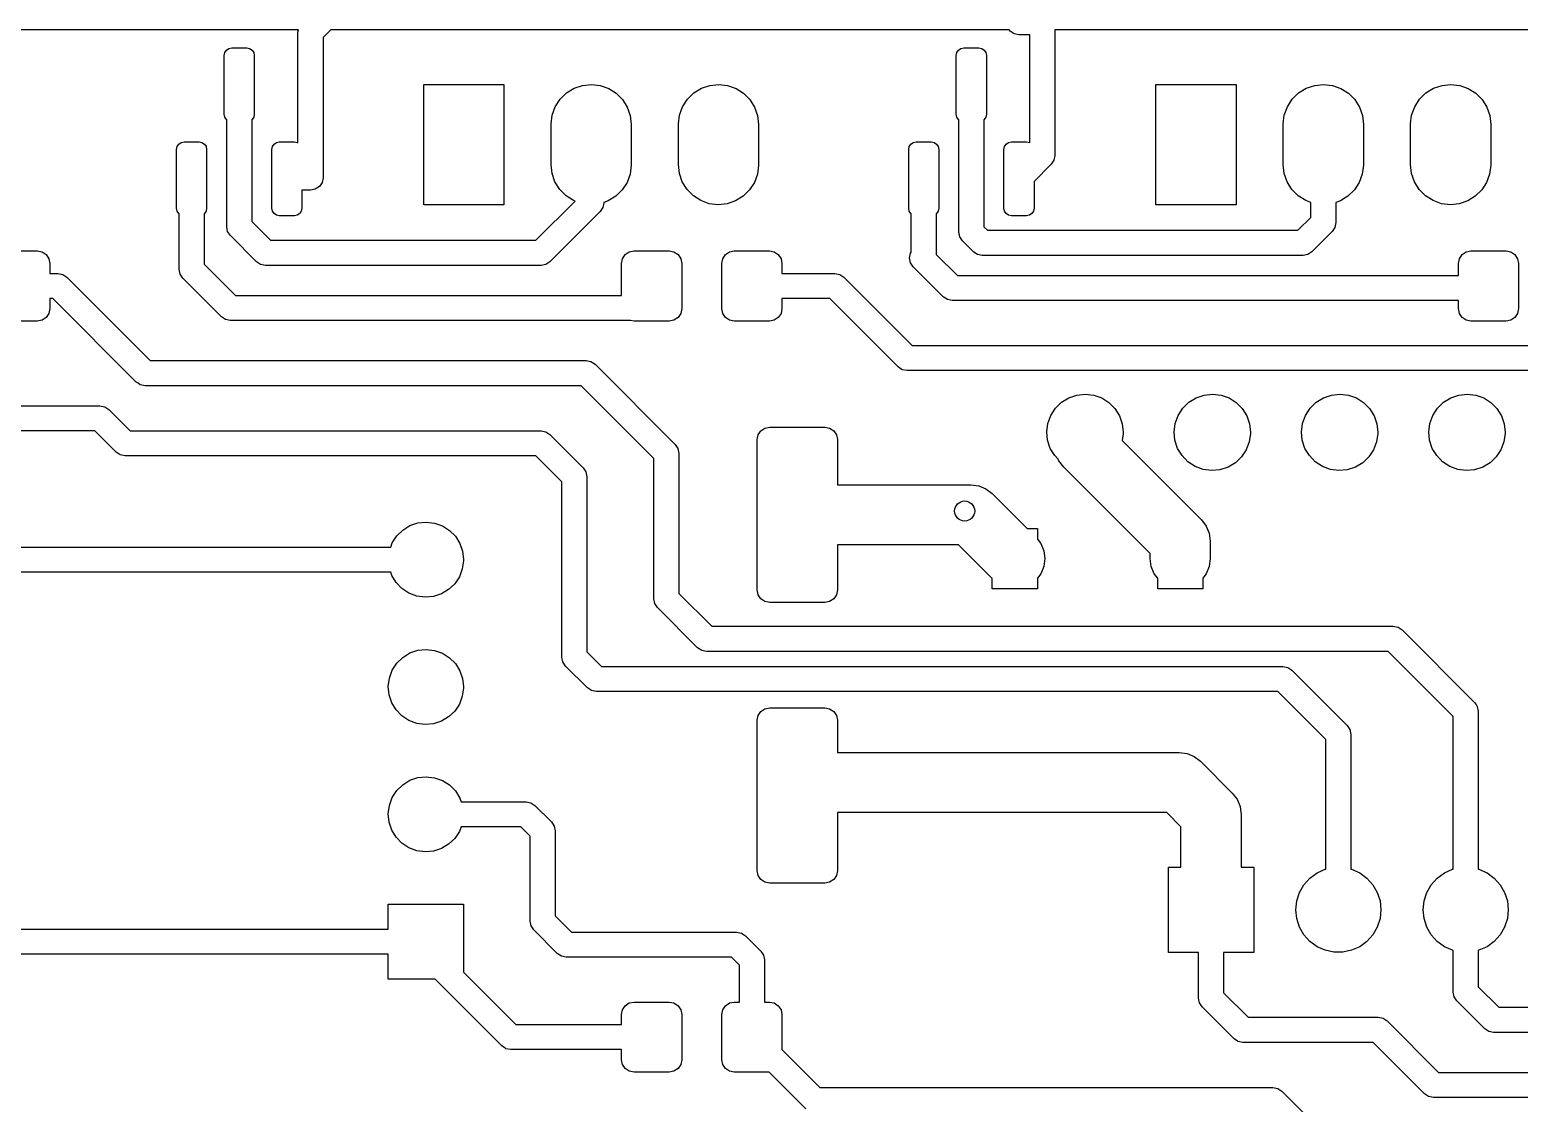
# Model space of a CAD drawing. Extents: x 10 to 287, y -200 to -10.
# Drawn here: x 64.7 to 94.41, y -107.36 to -85.95 of the extents above; entities that cross this region are included whole.
import ezdxf

# ---------------------------------------------------------------- set-up
doc = ezdxf.new("R2010")
doc.units = 0
doc.layers.add('BLACK', color=7, linetype='CONTINUOUS')

msp = doc.modelspace()

# ---------------------------------------------------------------- linework, layer by layer
at = {"layer": 'BLACK', "linetype": 'CONTINUOUS'}
for p, q in [((70.0599, -85.95), (57.1, -85.95)), ((70.05, -86), (70.0599, -85.95)), ((70.05, -88.2074), (70.05, -86)), ((70.7036, -85.95), (70.55, -86.1036)), ((70.55, -86.1036), (70.55, -88.9)), ((84.2385, -85.95), (70.7036, -85.95)), ((84.2564, -85.9768), (84.2385, -85.95)), ((84.3375, -86.031), (84.2564, -85.9768)), ((84.4332, -86.05), (84.3375, -86.031)), ((84.65, -86.05), (84.4332, -86.05)), ((84.65, -88.204), (84.65, -86.05)), ((99.95, -85.95), (85.15, -85.95)), ((85.15, -85.95), (85.15, -88.457)), ((68.5782, -86.4613), (68.5896, -86.4039)), ((68.5896, -86.4039), (68.6221, -86.3553)), ((68.6221, -86.3553), (68.6708, -86.3228)), ((68.6708, -86.3228), (68.7282, -86.3113)), ((68.7282, -86.3113), (69.0282, -86.3113)), ((69.0282, -86.3113), (69.0856, -86.3228)), ((69.0856, -86.3228), (69.1343, -86.3553)), ((69.1343, -86.3553), (69.1668, -86.4039)), ((69.1668, -86.4039), (69.1782, -86.4613)), ((83.1832, -86.4613), (83.1946, -86.4039)), ((83.1946, -86.4039), (83.2271, -86.3553)), ((83.2271, -86.3553), (83.2758, -86.3228)), ((83.2758, -86.3228), (83.3332, -86.3113)), ((83.3332, -86.3113), (83.6332, -86.3113)), ((83.6332, -86.3113), (83.6906, -86.3228)), ((83.6906, -86.3228), (83.7393, -86.3553)), ((83.7393, -86.3553), (83.7718, -86.4039)), ((83.7718, -86.4039), (83.7832, -86.4613)), ((68.5782, -87.6363), (68.5782, -86.4613)), ((69.1782, -86.4613), (69.1782, -87.6363)), ((83.1832, -87.6363), (83.1832, -86.4613)), ((83.7832, -86.4613), (83.7832, -87.6363)), ((72.5589, -89.4398), (72.5589, -87.0398)), ((72.5589, -87.0398), (74.1589, -87.0398)), ((74.1589, -87.0398), (74.1589, -89.4398)), ((75.7271, -87.0585), (75.9045, -87.0398)), ((75.9045, -87.0398), (76.0815, -87.0609)), ((78.2671, -87.0585), (78.4445, -87.0398)), ((78.4445, -87.0398), (78.6215, -87.0609)), ((87.1639, -89.4398), (87.1639, -87.0398)), ((87.1639, -87.0398), (88.7639, -87.0398)), ((88.7639, -87.0398), (88.7639, -89.4398)), ((90.3321, -87.0585), (90.5095, -87.0398)), ((90.5095, -87.0398), (90.6865, -87.0609)), ((92.8721, -87.0585), (93.0495, -87.0398)), ((93.0495, -87.0398), (93.2265, -87.0609)), ((75.1823, -87.4841), (75.2789, -87.3342)), ((75.2789, -87.3342), (75.4063, -87.2094)), ((75.4063, -87.2094), (75.5582, -87.1159)), ((75.5582, -87.1159), (75.7271, -87.0585)), ((76.0815, -87.0609), (76.2496, -87.1208)), ((76.2496, -87.1208), (76.4001, -87.2163)), ((76.4001, -87.2163), (76.5258, -87.3429)), ((76.5258, -87.3429), (76.6203, -87.4941)), ((77.7223, -87.4841), (77.8189, -87.3342)), ((77.8189, -87.3342), (77.9463, -87.2094)), ((77.9463, -87.2094), (78.0982, -87.1159)), ((78.0982, -87.1159), (78.2671, -87.0585)), ((78.6215, -87.0609), (78.7896, -87.1208)), ((78.7896, -87.1208), (78.9401, -87.2163)), ((78.9401, -87.2163), (79.0658, -87.3429)), ((79.0658, -87.3429), (79.1603, -87.4941)), ((89.7873, -87.4841), (89.8839, -87.3342)), ((89.8839, -87.3342), (90.0113, -87.2094)), ((90.0113, -87.2094), (90.1632, -87.1159)), ((90.1632, -87.1159), (90.3321, -87.0585)), ((90.6865, -87.0609), (90.8546, -87.1208)), ((90.8546, -87.1208), (91.0051, -87.2163)), ((91.0051, -87.2163), (91.1308, -87.3429)), ((91.1308, -87.3429), (91.2253, -87.4941)), ((92.3273, -87.4841), (92.4239, -87.3342)), ((92.4239, -87.3342), (92.5513, -87.2094)), ((92.5513, -87.2094), (92.7032, -87.1159)), ((92.7032, -87.1159), (92.8721, -87.0585)), ((93.2265, -87.0609), (93.3946, -87.1208)), ((93.3946, -87.1208), (93.5451, -87.2163)), ((93.5451, -87.2163), (93.6708, -87.3429)), ((93.6708, -87.3429), (93.7653, -87.4941)), ((68.5896, -87.6937), (68.5782, -87.6363)), ((69.1782, -87.6363), (69.1668, -87.6937)), ((75.1213, -87.6517), (75.1823, -87.4841)), ((76.6203, -87.4941), (76.679, -87.6626)), ((77.6613, -87.6517), (77.7223, -87.4841)), ((79.1603, -87.4941), (79.219, -87.6626)), ((83.1946, -87.6937), (83.1832, -87.6363)), ((83.7832, -87.6363), (83.7718, -87.6937)), ((89.7263, -87.6517), (89.7873, -87.4841)), ((91.2253, -87.4941), (91.284, -87.6626)), ((92.2663, -87.6517), (92.3273, -87.4841)), ((93.7653, -87.4941), (93.824, -87.6626)), ((68.6221, -87.7424), (68.5896, -87.6937)), ((68.6282, -87.7465), (68.6221, -87.7424)), ((68.6282, -89.8782), (68.6282, -87.7465)), ((69.1343, -87.7424), (69.1282, -87.7465)), ((69.1282, -87.7465), (69.1282, -89.7746)), ((69.1668, -87.6937), (69.1343, -87.7424)), ((75.0989, -87.8286), (75.1213, -87.6517)), ((75.0989, -87.8398), (75.0989, -87.8286)), ((75.0989, -88.6398), (75.0989, -87.8398)), ((76.679, -87.6626), (76.6989, -87.8398)), ((76.6989, -87.8398), (76.6989, -88.6398)), ((77.6389, -87.8286), (77.6613, -87.6517)), ((77.6389, -87.8398), (77.6389, -87.8286)), ((77.6389, -88.6398), (77.6389, -87.8398)), ((79.219, -87.6626), (79.2389, -87.8398)), ((79.2389, -87.8398), (79.2389, -88.6398)), ((83.2271, -87.7424), (83.1946, -87.6937)), ((83.2332, -87.7465), (83.2271, -87.7424)), ((83.2332, -89.9832), (83.2332, -87.7465)), ((83.7393, -87.7424), (83.7332, -87.7465)), ((83.7332, -87.7465), (83.7332, -89.8796)), ((83.7718, -87.6937), (83.7393, -87.7424)), ((89.7039, -87.8286), (89.7263, -87.6517)), ((89.7039, -87.8398), (89.7039, -87.8286)), ((89.7039, -88.6398), (89.7039, -87.8398)), ((91.284, -87.6626), (91.3039, -87.8398)), ((91.3039, -87.8398), (91.3039, -88.6398)), ((92.2439, -87.8286), (92.2663, -87.6517)), ((92.2439, -87.8398), (92.2439, -87.8286)), ((92.2439, -88.6398), (92.2439, -87.8398)), ((93.824, -87.6626), (93.8439, -87.8398)), ((93.8439, -87.8398), (93.8439, -88.6398)), ((67.6396, -88.2789), (67.6721, -88.2303)), ((67.6721, -88.2303), (67.7208, -88.1978)), ((67.7208, -88.1978), (67.7782, -88.1863)), ((67.7782, -88.1863), (68.0782, -88.1863)), ((68.0782, -88.1863), (68.1356, -88.1978)), ((68.1356, -88.1978), (68.1843, -88.2303)), ((68.1843, -88.2303), (68.2168, -88.2789)), ((69.5396, -88.2789), (69.5721, -88.2303)), ((69.5721, -88.2303), (69.6208, -88.1978)), ((69.6208, -88.1978), (69.6782, -88.1863)), ((69.6782, -88.1863), (69.9782, -88.1863)), ((69.9782, -88.1863), (70.0356, -88.1978)), ((70.0356, -88.1978), (70.05, -88.2074)), ((82.2446, -88.2789), (82.2771, -88.2303)), ((82.2771, -88.2303), (82.3258, -88.1978)), ((82.3258, -88.1978), (82.3832, -88.1863)), ((82.3832, -88.1863), (82.6832, -88.1863)), ((82.6832, -88.1863), (82.7406, -88.1978)), ((82.7406, -88.1978), (82.7893, -88.2303)), ((82.7893, -88.2303), (82.8218, -88.2789)), ((84.1446, -88.2789), (84.1771, -88.2303)), ((84.1771, -88.2303), (84.2258, -88.1978)), ((84.2258, -88.1978), (84.2832, -88.1863)), ((84.2832, -88.1863), (84.5832, -88.1863)), ((84.5832, -88.1863), (84.6406, -88.1978)), ((84.6406, -88.1978), (84.65, -88.204)), ((67.6282, -88.3363), (67.6396, -88.2789)), ((67.6282, -89.5113), (67.6282, -88.3363)), ((68.2168, -88.2789), (68.2282, -88.3363)), ((68.2282, -88.3363), (68.2282, -89.5113)), ((69.5282, -88.3363), (69.5396, -88.2789)), ((69.5282, -89.5113), (69.5282, -88.3363)), ((82.2332, -88.3363), (82.2446, -88.2789)), ((82.2332, -89.5113), (82.2332, -88.3363)), ((82.8218, -88.2789), (82.8332, -88.3363)), ((82.8332, -88.3363), (82.8332, -89.5113)), ((84.1332, -88.3363), (84.1446, -88.2789)), ((84.1332, -89.5113), (84.1332, -88.3363)), ((85.15, -88.457), (85.131, -88.5527)), ((75.1187, -88.817), (75.0989, -88.6398)), ((75.1774, -88.9855), (75.1187, -88.817)), ((76.6764, -88.8279), (76.6154, -88.9955)), ((76.6988, -88.651), (76.6764, -88.8279)), ((76.6989, -88.6398), (76.6988, -88.651)), ((77.6587, -88.817), (77.6389, -88.6398)), ((77.7174, -88.9855), (77.6587, -88.817)), ((79.2164, -88.8279), (79.1554, -88.9955)), ((79.2388, -88.651), (79.2164, -88.8279)), ((79.2389, -88.6398), (79.2388, -88.651)), ((85.0768, -88.6338), (84.7332, -88.9774)), ((85.131, -88.5527), (85.0768, -88.6338)), ((89.7237, -88.817), (89.7039, -88.6398)), ((89.7824, -88.9855), (89.7237, -88.817)), ((91.2814, -88.8279), (91.2204, -88.9955)), ((91.3038, -88.651), (91.2814, -88.8279)), ((91.3039, -88.6398), (91.3038, -88.651)), ((92.2637, -88.817), (92.2439, -88.6398)), ((92.3224, -88.9855), (92.2637, -88.817)), ((93.8214, -88.8279), (93.7604, -88.9955)), ((93.8438, -88.651), (93.8214, -88.8279)), ((93.8439, -88.6398), (93.8438, -88.651)), ((70.3957, -89.131), (70.3, -89.15)), ((70.4768, -89.0768), (70.3957, -89.131)), ((70.531, -88.9957), (70.4768, -89.0768)), ((70.55, -88.9), (70.531, -88.9957)), ((75.2719, -89.1367), (75.1774, -88.9855)), ((76.6154, -88.9955), (76.5188, -89.1454)), ((77.8119, -89.1367), (77.7174, -88.9855)), ((79.1554, -88.9955), (79.0588, -89.1454)), ((84.7332, -88.9774), (84.7332, -89.5113)), ((89.8769, -89.1367), (89.7824, -88.9855)), ((91.2204, -88.9955), (91.1238, -89.1454)), ((92.4169, -89.1367), (92.3224, -88.9855)), ((93.7604, -88.9955), (93.6638, -89.1454)), ((70.3, -89.15), (70.1282, -89.15)), ((70.1282, -89.15), (70.1282, -89.5113)), ((74.7964, -90.15), (75.5773, -89.3692)), ((75.3976, -89.2633), (75.2719, -89.1367)), ((75.5482, -89.3588), (75.3976, -89.2633)), ((75.5773, -89.3692), (75.5482, -89.3588)), ((76.1489, -89.4011), (76.1298, -89.4968)), ((76.2395, -89.3637), (76.1489, -89.3945)), ((76.1489, -89.3945), (76.1489, -89.4011)), ((76.1489, -89.4011), (76.1489, -89.4011)), ((76.3914, -89.2702), (76.2395, -89.3637)), ((76.5188, -89.1454), (76.3914, -89.2702)), ((77.9376, -89.2633), (77.8119, -89.1367)), ((78.0882, -89.3588), (77.9376, -89.2633)), ((78.2562, -89.4187), (78.0882, -89.3588)), ((78.4333, -89.4398), (78.2562, -89.4187)), ((78.6107, -89.4211), (78.4333, -89.4398)), ((78.7795, -89.3637), (78.6107, -89.4211)), ((78.9314, -89.2702), (78.7795, -89.3637)), ((79.0588, -89.1454), (78.9314, -89.2702)), ((90.0026, -89.2633), (89.8769, -89.1367)), ((90.1532, -89.3588), (90.0026, -89.2633)), ((90.2539, -89.3947), (90.1532, -89.3588)), ((90.2539, -89.6926), (90.2539, -89.3947)), ((90.8445, -89.3637), (90.7539, -89.3945)), ((90.7539, -89.3945), (90.7539, -89.7961)), ((90.9964, -89.2702), (90.8445, -89.3637)), ((91.1238, -89.1454), (90.9964, -89.2702)), ((92.5426, -89.2633), (92.4169, -89.1367)), ((92.6932, -89.3588), (92.5426, -89.2633)), ((92.8612, -89.4187), (92.6932, -89.3588)), ((93.0383, -89.4398), (92.8612, -89.4187)), ((93.2157, -89.4211), (93.0383, -89.4398)), ((93.3845, -89.3637), (93.2157, -89.4211)), ((93.5364, -89.2702), (93.3845, -89.3637)), ((93.6638, -89.1454), (93.5364, -89.2702)), ((67.6396, -89.5687), (67.6282, -89.5113)), ((67.6721, -89.6174), (67.6396, -89.5687)), ((67.6782, -89.6215), (67.6721, -89.6174)), ((67.6782, -90.7282), (67.6782, -89.6215)), ((68.1843, -89.6174), (68.1782, -89.6215)), ((68.1782, -89.6215), (68.1782, -90.6246)), ((68.2168, -89.5687), (68.1843, -89.6174)), ((68.2282, -89.5113), (68.2168, -89.5687)), ((69.5396, -89.5687), (69.5282, -89.5113)), ((69.5721, -89.6174), (69.5396, -89.5687)), ((69.6208, -89.6499), (69.5721, -89.6174)), ((69.6782, -89.6613), (69.6208, -89.6499)), ((69.9782, -89.6613), (69.6782, -89.6613)), ((70.0356, -89.6499), (69.9782, -89.6613)), ((70.0843, -89.6174), (70.0356, -89.6499)), ((70.1168, -89.5687), (70.0843, -89.6174)), ((70.1282, -89.5113), (70.1168, -89.5687)), ((74.1589, -89.4398), (72.5589, -89.4398)), ((76.0756, -89.5779), (75.0768, -90.5768)), ((76.1298, -89.4968), (76.0756, -89.5779)), ((82.2446, -89.5687), (82.2332, -89.5113)), ((82.2771, -89.6174), (82.2446, -89.5687)), ((82.2832, -89.6215), (82.2771, -89.6174)), ((82.2832, -90.3831), (82.2832, -89.6215)), ((82.7893, -89.6174), (82.7832, -89.6215)), ((82.7832, -89.6215), (82.7832, -90.4296)), ((82.8218, -89.5687), (82.7893, -89.6174)), ((82.8332, -89.5113), (82.8218, -89.5687)), ((84.1446, -89.5687), (84.1332, -89.5113)), ((84.1771, -89.6174), (84.1446, -89.5687)), ((84.2258, -89.6499), (84.1771, -89.6174)), ((84.2832, -89.6613), (84.2258, -89.6499)), ((84.5832, -89.6613), (84.2832, -89.6613)), ((84.6406, -89.6499), (84.5832, -89.6613)), ((84.6893, -89.6174), (84.6406, -89.6499)), ((84.7218, -89.5687), (84.6893, -89.6174)), ((84.7332, -89.5113), (84.7218, -89.5687)), ((88.7639, -89.4398), (87.1639, -89.4398)), ((89.9964, -89.95), (90.2539, -89.6926)), ((68.6472, -89.9739), (68.6282, -89.8782)), ((68.7014, -90.055), (68.6472, -89.9739)), ((69.1282, -89.7746), (69.5036, -90.15)), ((83.2522, -90.0789), (83.2332, -89.9832)), ((83.7332, -89.8796), (83.8036, -89.95)), ((83.8036, -89.95), (89.9964, -89.95)), ((90.6806, -89.9729), (90.2768, -90.3768)), ((90.7348, -89.8918), (90.6806, -89.9729)), ((90.7539, -89.7961), (90.7348, -89.8918)), ((90.7539, -89.7961), (90.7539, -89.7961)), ((69.2232, -90.5768), (68.7014, -90.055)), ((69.5036, -90.15), (74.7964, -90.15)), ((83.3064, -90.16), (83.2522, -90.0789)), ((83.5232, -90.3768), (83.3064, -90.16)), ((64.15, -90.3621), (64.85, -90.3621)), ((64.85, -90.3621), (64.9457, -90.3811)), ((64.9457, -90.3811), (65.0268, -90.4353)), ((65.0268, -90.4353), (65.081, -90.5164)), ((65.081, -90.5164), (65.1, -90.6121)), ((65.1, -90.6121), (65.1, -90.8121)), ((69.3043, -90.631), (69.2232, -90.5768)), ((75.0768, -90.5768), (74.9957, -90.631)), ((76.505, -90.6121), (76.524, -90.5164)), ((76.505, -91.25), (76.505, -90.6121)), ((76.524, -90.5164), (76.5782, -90.4353)), ((76.5782, -90.4353), (76.6593, -90.3811)), ((76.6593, -90.3811), (76.755, -90.3621)), ((76.755, -90.3621), (77.455, -90.3621)), ((77.455, -90.3621), (77.5507, -90.3811)), ((77.5507, -90.3811), (77.6318, -90.4353)), ((77.6318, -90.4353), (77.686, -90.5164)), ((77.686, -90.5164), (77.705, -90.6121)), ((77.705, -90.6121), (77.705, -91.5121)), ((78.505, -90.6121), (78.524, -90.5164)), ((78.505, -91.5121), (78.505, -90.6121)), ((78.524, -90.5164), (78.5782, -90.4353)), ((78.5782, -90.4353), (78.6593, -90.3811)), ((78.6593, -90.3811), (78.755, -90.3621)), ((78.755, -90.3621), (79.455, -90.3621)), ((79.455, -90.3621), (79.5507, -90.3811)), ((79.5507, -90.3811), (79.6318, -90.4353)), ((79.6318, -90.4353), (79.686, -90.5164)), ((79.686, -90.5164), (79.705, -90.6121)), ((79.705, -90.6121), (79.705, -90.8121)), ((82.25, -90.5), (82.269, -90.4043)), ((82.269, -90.5957), (82.25, -90.5)), ((82.269, -90.4043), (82.2832, -90.3831)), ((82.3232, -90.6768), (82.269, -90.5957)), ((82.7832, -90.4296), (83.2036, -90.85)), ((83.5522, -90.3962), (83.5232, -90.3768)), ((83.5232, -90.3768), (83.5232, -90.3768)), ((83.6043, -90.431), (83.5522, -90.3962)), ((83.7, -90.45), (83.6043, -90.431)), ((90.1, -90.45), (83.7, -90.45)), ((83.7, -90.45), (83.7, -90.45)), ((90.1957, -90.431), (90.1, -90.45)), ((90.2768, -90.3768), (90.1957, -90.431)), ((93.2, -90.6121), (93.219, -90.5164)), ((93.2, -90.85), (93.2, -90.6121)), ((93.219, -90.5164), (93.2732, -90.4353)), ((93.2732, -90.4353), (93.3543, -90.3811)), ((93.3543, -90.3811), (93.45, -90.3621)), ((93.45, -90.3621), (94.15, -90.3621)), ((94.15, -90.3621), (94.2457, -90.3811)), ((94.2457, -90.3811), (94.3268, -90.4353)), ((94.3268, -90.4353), (94.381, -90.5164)), ((94.381, -90.5164), (94.4, -90.6121)), ((94.4, -90.6121), (94.4, -91.5121)), ((65.1, -90.8121), (65.2621, -90.8121)), ((65.2621, -90.8121), (65.3577, -90.8311)), ((65.3577, -90.8311), (65.4388, -90.8853)), ((65.4388, -90.8853), (67.1036, -92.55)), ((67.6972, -90.8239), (67.6782, -90.7282)), ((67.7514, -90.905), (67.6972, -90.8239)), ((68.5232, -91.6768), (67.7514, -90.905)), ((68.1782, -90.6246), (68.8036, -91.25)), ((69.4, -90.65), (69.3043, -90.631)), ((74.9, -90.65), (69.4, -90.65)), ((69.4, -90.65), (69.4, -90.65)), ((74.9957, -90.631), (74.9, -90.65)), ((79.705, -90.8121), (80.7621, -90.8121)), ((80.7621, -90.8121), (80.8577, -90.8311)), ((80.8577, -90.8311), (80.9388, -90.8853)), ((80.9388, -90.8853), (82.3036, -92.25)), ((82.9232, -91.2768), (82.3232, -90.6768)), ((83.2036, -90.85), (93.2, -90.85)), ((65.1585, -91.3121), (65.1, -91.3121)), ((65.1, -91.3121), (65.1, -91.5121)), ((66.8232, -92.9768), (65.1585, -91.3121)), ((68.8036, -91.25), (76.505, -91.25)), ((80.6585, -91.3121), (79.705, -91.3121)), ((79.705, -91.3121), (79.705, -91.5121)), ((82.0232, -92.6768), (80.6585, -91.3121)), ((83.0043, -91.331), (82.9232, -91.2768)), ((83.1, -91.35), (83.0043, -91.331)), ((93.2, -91.35), (83.1, -91.35)), ((93.2, -91.5121), (93.2, -91.35)), ((64.85, -91.7621), (64.15, -91.7621)), ((64.9457, -91.743), (64.85, -91.7621)), ((65.0268, -91.6888), (64.9457, -91.743)), ((65.081, -91.6077), (65.0268, -91.6888)), ((65.1, -91.5121), (65.081, -91.6077)), ((68.6043, -91.731), (68.5232, -91.6768)), ((68.7, -91.75), (68.6043, -91.731)), ((76.6671, -91.75), (68.7, -91.75)), ((76.6807, -91.7473), (76.6671, -91.75)), ((76.755, -91.7621), (76.6807, -91.7473)), ((77.455, -91.7621), (76.755, -91.7621)), ((77.5507, -91.743), (77.455, -91.7621)), ((77.6318, -91.6888), (77.5507, -91.743)), ((77.686, -91.6077), (77.6318, -91.6888)), ((77.705, -91.5121), (77.686, -91.6077)), ((78.524, -91.6077), (78.505, -91.5121)), ((78.5782, -91.6888), (78.524, -91.6077)), ((78.6593, -91.743), (78.5782, -91.6888)), ((78.755, -91.7621), (78.6593, -91.743)), ((79.455, -91.7621), (78.755, -91.7621)), ((79.5507, -91.743), (79.455, -91.7621)), ((79.6318, -91.6888), (79.5507, -91.743)), ((79.686, -91.6077), (79.6318, -91.6888)), ((79.705, -91.5121), (79.686, -91.6077)), ((93.219, -91.6077), (93.2, -91.5121)), ((93.2732, -91.6888), (93.219, -91.6077)), ((93.3543, -91.743), (93.2732, -91.6888)), ((93.45, -91.7621), (93.3543, -91.743)), ((94.15, -91.7621), (93.45, -91.7621)), ((94.2457, -91.743), (94.15, -91.7621)), ((94.3268, -91.6888), (94.2457, -91.743)), ((94.381, -91.6077), (94.3268, -91.6888)), ((94.4, -91.5121), (94.381, -91.6077)), ((82.3036, -92.25), (94.8, -92.25)), ((67.1036, -92.55), (75.8, -92.55)), ((75.8, -92.55), (75.8957, -92.569)), ((75.8957, -92.569), (75.9768, -92.6232)), ((75.9768, -92.6232), (77.5768, -94.2232)), ((82.058, -92.7), (82.0232, -92.6768)), ((82.0232, -92.6768), (82.0232, -92.6768)), ((82.1043, -92.731), (82.058, -92.7)), ((66.8594, -93.001), (66.8232, -92.9768)), ((66.8232, -92.9768), (66.8232, -92.9768)), ((82.2, -92.75), (82.1043, -92.731)), ((94.6964, -92.75), (82.2, -92.75)), ((82.2, -92.75), (82.2, -92.75)), ((66.9043, -93.031), (66.8594, -93.001)), ((67, -93.05), (66.9043, -93.031)), ((75.6964, -93.05), (67, -93.05)), ((67, -93.05), (67, -93.05)), ((77.15, -94.5036), (75.6964, -93.05)), ((85.2809, -93.3795), (85.4256, -93.2905)), ((85.4256, -93.2905), (85.5864, -93.2358)), ((85.5864, -93.2358), (85.7553, -93.218)), ((85.7553, -93.218), (85.924, -93.2381)), ((85.924, -93.2381), (86.084, -93.2951)), ((87.8209, -93.3795), (87.9656, -93.2905)), ((87.9656, -93.2905), (88.1264, -93.2358)), ((88.1264, -93.2358), (88.2953, -93.218)), ((88.2953, -93.218), (88.464, -93.2381)), ((88.464, -93.2381), (88.624, -93.2951)), ((90.3609, -93.3795), (90.5056, -93.2905)), ((90.5056, -93.2905), (90.6664, -93.2358)), ((90.6664, -93.2358), (90.8353, -93.218)), ((90.8353, -93.218), (91.004, -93.2381)), ((91.004, -93.2381), (91.164, -93.2951)), ((92.9009, -93.3795), (93.0456, -93.2905)), ((93.0456, -93.2905), (93.2064, -93.2358)), ((93.2064, -93.2358), (93.3753, -93.218)), ((93.3753, -93.218), (93.544, -93.2381)), ((93.544, -93.2381), (93.704, -93.2951)), ((50.0036, -93.45), (66.1, -93.45)), ((66.1, -93.45), (66.1957, -93.469)), ((66.1957, -93.469), (66.2768, -93.5232)), ((66.2768, -93.5232), (66.7036, -93.95)), ((85.0675, -93.6412), (85.1595, -93.4984)), ((85.1595, -93.4984), (85.2809, -93.3795)), ((86.084, -93.2951), (86.2275, -93.3861)), ((86.2275, -93.3861), (86.3472, -93.5067)), ((86.3472, -93.5067), (86.4372, -93.6508)), ((87.6075, -93.6412), (87.6995, -93.4984)), ((87.6995, -93.4984), (87.8209, -93.3795)), ((88.624, -93.2951), (88.7675, -93.3861)), ((88.7675, -93.3861), (88.8872, -93.5067)), ((88.8872, -93.5067), (88.9772, -93.6508)), ((90.1475, -93.6412), (90.2395, -93.4984)), ((90.2395, -93.4984), (90.3609, -93.3795)), ((91.164, -93.2951), (91.3075, -93.3861)), ((91.3075, -93.3861), (91.4272, -93.5067)), ((91.4272, -93.5067), (91.5172, -93.6508)), ((92.6875, -93.6412), (92.7795, -93.4984)), ((92.7795, -93.4984), (92.9009, -93.3795)), ((93.704, -93.2951), (93.8475, -93.3861)), ((93.8475, -93.3861), (93.9672, -93.5067)), ((93.9672, -93.5067), (94.0572, -93.6508)), ((79.3643, -93.894), (79.46, -93.875)), ((79.46, -93.875), (80.56, -93.875)), ((80.56, -93.875), (80.6557, -93.894)), ((84.9881, -93.9694), (85.0094, -93.8008)), ((85.0094, -93.8008), (85.0675, -93.6412)), ((86.4372, -93.6508), (86.4931, -93.8112)), ((86.4931, -93.8112), (86.512, -93.98)), ((87.5281, -93.9694), (87.5494, -93.8008)), ((87.5494, -93.8008), (87.6075, -93.6412)), ((88.9772, -93.6508), (89.0331, -93.8112)), ((89.0331, -93.8112), (89.052, -93.98)), ((90.0681, -93.9694), (90.0894, -93.8008)), ((90.0894, -93.8008), (90.1475, -93.6412)), ((91.5172, -93.6508), (91.5731, -93.8112)), ((91.5731, -93.8112), (91.592, -93.98)), ((92.6081, -93.9694), (92.6294, -93.8008)), ((92.6294, -93.8008), (92.6875, -93.6412)), ((94.0572, -93.6508), (94.1131, -93.8112)), ((94.1131, -93.8112), (94.132, -93.98)), ((65.9964, -93.95), (49.9, -93.95)), ((66.4232, -94.3768), (65.9964, -93.95)), ((66.7036, -93.95), (74.9, -93.95)), ((74.9, -93.95), (74.9957, -93.969)), ((74.9957, -93.969), (75.0768, -94.0232)), ((75.0768, -94.0232), (75.7418, -94.6882)), ((79.21, -94.125), (79.229, -94.0293)), ((79.21, -97.125), (79.21, -94.125)), ((79.229, -94.0293), (79.2832, -93.9482)), ((79.2832, -93.9482), (79.3643, -93.894)), ((80.6557, -93.894), (80.7368, -93.9482)), ((80.7368, -93.9482), (80.791, -94.0293)), ((80.791, -94.0293), (80.81, -94.125)), ((80.81, -94.125), (80.81, -95.025)), ((85.0047, -94.1384), (84.9881, -93.9694)), ((85.0583, -94.2996), (85.0047, -94.1384)), ((86.5117, -94.0013), (86.4918, -94.1432)), ((86.4918, -94.1432), (88.0743, -95.7257)), ((86.512, -93.98), (86.5117, -94.0013)), ((87.5447, -94.1384), (87.5281, -93.9694)), ((87.5983, -94.2996), (87.5447, -94.1384)), ((89.0281, -94.1695), (88.9677, -94.3283)), ((89.0517, -94.0013), (89.0281, -94.1695)), ((89.052, -93.98), (89.0517, -94.0013)), ((90.0847, -94.1384), (90.0681, -93.9694)), ((90.1383, -94.2996), (90.0847, -94.1384)), ((91.5681, -94.1695), (91.5077, -94.3283)), ((91.5917, -94.0013), (91.5681, -94.1695)), ((91.592, -93.98), (91.5917, -94.0013)), ((92.6247, -94.1384), (92.6081, -93.9694)), ((92.6783, -94.2996), (92.6247, -94.1384)), ((94.1081, -94.1695), (94.0477, -94.3283)), ((94.1317, -94.0013), (94.1081, -94.1695)), ((94.132, -93.98), (94.1317, -94.0013)), ((66.5043, -94.431), (66.4232, -94.3768)), ((66.6, -94.45), (66.5043, -94.431)), ((74.7964, -94.45), (66.6, -94.45)), ((66.6, -94.45), (66.6, -94.45)), ((75.315, -94.9686), (74.7964, -94.45)), ((77.5768, -94.2232), (77.5768, -94.2232)), ((77.5768, -94.2232), (77.6147, -94.28)), ((77.6147, -94.28), (77.631, -94.3043)), ((77.631, -94.3043), (77.65, -94.4)), ((77.65, -94.4), (77.65, -94.4)), ((77.65, -94.4), (77.65, -97.1964)), ((85.1463, -94.4449), (85.0583, -94.2996)), ((85.2173, -94.5185), (85.1463, -94.4449)), ((87.6863, -94.4449), (87.5983, -94.2996)), ((87.8043, -94.5671), (87.6863, -94.4449)), ((88.8737, -94.4698), (88.7507, -94.587)), ((88.9677, -94.3283), (88.8737, -94.4698)), ((90.2263, -94.4449), (90.1383, -94.2996)), ((90.3443, -94.5671), (90.2263, -94.4449)), ((91.4137, -94.4698), (91.2907, -94.587)), ((91.5077, -94.3283), (91.4137, -94.4698)), ((92.7663, -94.4449), (92.6783, -94.2996)), ((92.8843, -94.5671), (92.7663, -94.4449)), ((93.9537, -94.4698), (93.8307, -94.587)), ((94.0477, -94.3283), (93.9537, -94.4698)), ((75.7418, -94.6882), (75.796, -94.7693)), ((75.796, -94.7693), (75.815, -94.865)), ((77.15, -97.3), (77.15, -94.5036)), ((85.2304, -94.55), (85.2173, -94.5185)), ((85.3257, -94.6743), (85.2304, -94.55)), ((87.05, -96.3985), (85.3257, -94.6743)), ((87.9464, -94.6602), (87.8043, -94.5671)), ((88.1057, -94.7194), (87.9464, -94.6602)), ((88.274, -94.7418), (88.1057, -94.7194)), ((88.4432, -94.7264), (88.274, -94.7418)), ((88.6048, -94.6739), (88.4432, -94.7264)), ((88.7507, -94.587), (88.6048, -94.6739)), ((90.4864, -94.6602), (90.3443, -94.5671)), ((90.6457, -94.7194), (90.4864, -94.6602)), ((90.814, -94.7418), (90.6457, -94.7194)), ((90.9832, -94.7264), (90.814, -94.7418)), ((91.1448, -94.6739), (90.9832, -94.7264)), ((91.2907, -94.587), (91.1448, -94.6739)), ((93.0264, -94.6602), (92.8843, -94.5671)), ((93.1857, -94.7194), (93.0264, -94.6602)), ((93.354, -94.7418), (93.1857, -94.7194)), ((93.5232, -94.7264), (93.354, -94.7418)), ((93.6848, -94.6739), (93.5232, -94.7264)), ((93.8307, -94.587), (93.6848, -94.6739)), ((75.315, -98.465), (75.315, -94.9686)), ((75.815, -94.865), (75.815, -98.3614)), ((80.81, -95.025), (83.475, -95.025)), ((83.475, -95.025), (83.6303, -95.0454)), ((83.6303, -95.0454), (83.775, -95.1054)), ((83.775, -95.1054), (83.8993, -95.2007)), ((83.8993, -95.2007), (84.5985, -95.9)), ((72.0213, -96.046), (72.1408, -95.929)), ((72.1408, -95.929), (72.2832, -95.8414)), ((72.2832, -95.8414), (72.4414, -95.7875)), ((72.4414, -95.7875), (72.6077, -95.77)), ((72.6077, -95.77), (72.7738, -95.7898)), ((72.7738, -95.7898), (72.9313, -95.8459)), ((72.9313, -95.8459), (73.0725, -95.9355)), ((73.0725, -95.9355), (73.1903, -96.0541)), ((84.5985, -95.9), (84.8, -95.9)), ((84.8, -95.9), (84.8, -96.1093)), ((88.0743, -95.7257), (88.1696, -95.85)), ((88.1696, -95.85), (88.2296, -95.9947)), ((71.9003, -96.27), (71.9307, -96.1865)), ((71.9307, -96.1865), (72.0213, -96.046)), ((73.1903, -96.0541), (73.2789, -96.1959)), ((73.2789, -96.1959), (73.3339, -96.3538)), ((83.2265, -96.225), (80.81, -96.225)), ((80.81, -96.225), (80.81, -97.125)), ((83.9, -96.8985), (83.2265, -96.225)), ((84.8, -96.1093), (84.8696, -96.2)), ((84.8696, -96.2), (84.9296, -96.3447)), ((88.2296, -95.9947), (88.25, -96.15)), ((88.25, -96.15), (88.25, -96.5)), ((48.7236, -96.27), (71.9003, -96.27)), ((73.3522, -96.5409), (73.3289, -96.7065)), ((73.3339, -96.3538), (73.3525, -96.52)), ((73.3525, -96.52), (73.3522, -96.5409)), ((84.9296, -96.3447), (84.95, -96.5)), ((84.95, -96.5), (84.9296, -96.6553)), ((87.05, -96.5), (87.05, -96.3985)), ((87.0704, -96.6553), (87.05, -96.5)), ((88.25, -96.5), (88.2296, -96.6553)), ((71.9002, -96.77), (48.62, -96.77)), ((71.9217, -96.8346), (71.9002, -96.77)), ((72.0083, -96.9776), (71.9217, -96.8346)), ((73.3289, -96.7065), (73.2696, -96.8628)), ((84.8696, -96.8), (84.8, -96.8907)), ((84.9296, -96.6553), (84.8696, -96.8)), ((87.1304, -96.8), (87.0704, -96.6553)), ((87.2, -96.8907), (87.1304, -96.8)), ((88.1696, -96.8), (88.1, -96.8907)), ((88.2296, -96.6553), (88.1696, -96.8)), ((72.1244, -97.0979), (72.0083, -96.9776)), ((72.2643, -97.1894), (72.1244, -97.0979)), ((73.0559, -97.1174), (72.9123, -97.203)), ((73.177, -97.0021), (73.0559, -97.1174)), ((73.2696, -96.8628), (73.177, -97.0021)), ((79.229, -97.2207), (79.21, -97.125)), ((80.81, -97.125), (80.791, -97.2207)), ((83.9, -97.1), (83.9, -96.8985)), ((84.8, -97.1), (83.9, -97.1)), ((84.8, -96.8907), (84.8, -97.1)), ((87.2, -97.1), (87.2, -96.8907)), ((88.1, -97.1), (87.2, -97.1)), ((88.1, -96.8907), (88.1, -97.1)), ((72.4211, -97.2477), (72.2643, -97.1894)), ((72.5868, -97.2698), (72.4211, -97.2477)), ((72.7533, -97.2547), (72.5868, -97.2698)), ((72.9123, -97.203), (72.7533, -97.2547)), ((77.169, -97.3957), (77.15, -97.3)), ((77.2232, -97.4768), (77.169, -97.3957)), ((77.65, -97.1964), (78.3036, -97.85)), ((79.2832, -97.3018), (79.229, -97.2207)), ((79.3643, -97.356), (79.2832, -97.3018)), ((79.46, -97.375), (79.3643, -97.356)), ((80.56, -97.375), (79.46, -97.375)), ((80.6557, -97.356), (80.56, -97.375)), ((80.7368, -97.3018), (80.6557, -97.356)), ((80.791, -97.2207), (80.7368, -97.3018)), ((78.0232, -98.2768), (77.2232, -97.4768)), ((78.3036, -97.85), (91.9, -97.85)), ((91.9, -97.85), (91.9957, -97.869)), ((91.9957, -97.869), (92.0768, -97.9232)), ((92.0768, -97.9232), (93.5218, -99.3682)), ((72.2832, -98.3814), (72.4414, -98.3275)), ((72.4414, -98.3275), (72.6077, -98.31)), ((72.6077, -98.31), (72.7738, -98.3298)), ((72.7738, -98.3298), (72.9313, -98.3859)), ((78.1043, -98.331), (78.0232, -98.2768)), ((78.2, -98.35), (78.1043, -98.331)), ((71.9307, -98.7265), (72.0213, -98.586)), ((72.0213, -98.586), (72.1408, -98.469)), ((72.1408, -98.469), (72.2832, -98.3814)), ((72.9313, -98.3859), (73.0725, -98.4755)), ((73.0725, -98.4755), (73.1903, -98.5941)), ((73.1903, -98.5941), (73.2789, -98.7359)), ((75.334, -98.5607), (75.315, -98.465)), ((75.3882, -98.6418), (75.334, -98.5607)), ((75.8232, -99.0768), (75.3882, -98.6418)), ((75.815, -98.3614), (76.1036, -98.65)), ((91.7964, -98.35), (78.2, -98.35)), ((78.2, -98.35), (78.2, -98.35)), ((93.095, -99.6486), (91.7964, -98.35)), ((71.8526, -99.0495), (71.8735, -98.8836)), ((71.8735, -98.8836), (71.9307, -98.7265)), ((73.2789, -98.7359), (73.3339, -98.8938)), ((73.3339, -98.8938), (73.3525, -99.06)), ((76.1036, -98.65), (89.7, -98.65)), ((89.7, -98.65), (89.7957, -98.669)), ((89.7957, -98.669), (89.8768, -98.7232)), ((89.8768, -98.7232), (90.9818, -99.8282)), ((71.8689, -99.2159), (71.8526, -99.0495)), ((71.9217, -99.3746), (71.8689, -99.2159)), ((73.3522, -99.0809), (73.3289, -99.2465)), ((73.3525, -99.06), (73.3522, -99.0809)), ((75.9043, -99.131), (75.8232, -99.0768)), ((76, -99.15), (75.9043, -99.131)), ((89.5964, -99.15), (76, -99.15)), ((76, -99.15), (76, -99.15)), ((90.555, -100.109), (89.5964, -99.15)), ((72.0083, -99.5176), (71.9217, -99.3746)), ((72.1244, -99.6379), (72.0083, -99.5176)), ((73.2696, -99.4028), (73.177, -99.5421)), ((73.3289, -99.2465), (73.2696, -99.4028)), ((79.2832, -99.5482), (79.3643, -99.494)), ((79.3643, -99.494), (79.46, -99.475)), ((79.46, -99.475), (80.56, -99.475)), ((80.56, -99.475), (80.6557, -99.494)), ((80.6557, -99.494), (80.7368, -99.5482)), ((93.5218, -99.3682), (93.5218, -99.3682)), ((93.5218, -99.3682), (93.5516, -99.4128)), ((93.5516, -99.4128), (93.576, -99.4493)), ((93.576, -99.4493), (93.595, -99.545)), ((72.2643, -99.7294), (72.1244, -99.6379)), ((72.4211, -99.7877), (72.2643, -99.7294)), ((72.5868, -99.8098), (72.4211, -99.7877)), ((72.7533, -99.7947), (72.5868, -99.8098)), ((72.9123, -99.743), (72.7533, -99.7947)), ((73.0559, -99.6574), (72.9123, -99.743)), ((73.177, -99.5421), (73.0559, -99.6574)), ((79.21, -99.725), (79.229, -99.6293)), ((79.21, -102.725), (79.21, -99.725)), ((79.229, -99.6293), (79.2832, -99.5482)), ((80.7368, -99.5482), (80.791, -99.6293)), ((80.791, -99.6293), (80.81, -99.725)), ((80.81, -99.725), (80.81, -100.365)), ((90.9818, -99.8282), (91.036, -99.9093)), ((93.095, -102.694), (93.095, -99.6486)), ((93.595, -99.545), (93.595, -99.545)), ((93.595, -99.545), (93.595, -102.694)), ((90.555, -102.694), (90.555, -100.109)), ((91.036, -99.9093), (91.055, -100.005)), ((91.055, -100.005), (91.055, -102.694)), ((80.81, -100.365), (87.63, -100.365)), ((87.63, -100.365), (87.7853, -100.385)), ((87.7853, -100.385), (87.93, -100.445)), ((87.93, -100.445), (88.0543, -100.541)), ((88.0543, -100.541), (88.6893, -101.176)), ((72.0213, -101.126), (72.1408, -101.009)), ((72.1408, -101.009), (72.2832, -100.921)), ((72.2832, -100.921), (72.4414, -100.867)), ((72.4414, -100.867), (72.6077, -100.85)), ((72.6077, -100.85), (72.7738, -100.87)), ((72.7738, -100.87), (72.9313, -100.926)), ((72.9313, -100.926), (73.0725, -101.015)), ((73.0725, -101.015), (73.1903, -101.134)), ((71.8735, -101.424), (71.9307, -101.267)), ((71.9307, -101.267), (72.0213, -101.126)), ((73.1903, -101.134), (73.2789, -101.276)), ((73.2789, -101.276), (73.3047, -101.35)), ((88.6893, -101.176), (88.7846, -101.3)), ((88.7846, -101.3), (88.8446, -101.445)), ((71.8526, -101.59), (71.8735, -101.424)), ((71.8689, -101.756), (71.8526, -101.59)), ((73.3047, -101.35), (74.6, -101.35)), ((74.6, -101.35), (74.6957, -101.369)), ((74.6957, -101.369), (74.7768, -101.423)), ((74.7768, -101.423), (75.1068, -101.753)), ((87.3815, -101.565), (80.81, -101.565)), ((80.81, -101.565), (80.81, -102.725)), ((87.665, -101.849), (87.3815, -101.565)), ((88.8446, -101.445), (88.8604, -101.565)), ((88.8604, -101.565), (88.865, -101.6)), ((88.865, -101.6), (88.865, -102.655)), ((71.9217, -101.915), (71.8689, -101.756)), ((73.3048, -101.85), (73.2696, -101.943)), ((74.4964, -101.85), (73.3048, -101.85)), ((74.68, -102.034), (74.4964, -101.85)), ((75.1068, -101.753), (75.1068, -101.753)), ((75.1068, -101.753), (75.161, -101.834)), ((75.161, -101.834), (75.18, -101.93)), ((87.665, -102.655), (87.665, -101.849)), ((72.0083, -102.058), (71.9217, -101.915)), ((72.1244, -102.178), (72.0083, -102.058)), ((72.2643, -102.269), (72.1244, -102.178)), ((73.0559, -102.197), (72.9123, -102.283)), ((73.177, -102.082), (73.0559, -102.197)), ((73.2696, -101.943), (73.177, -102.082)), ((74.68, -103.73), (74.68, -102.034)), ((75.18, -101.93), (75.18, -103.626)), ((72.4211, -102.328), (72.2643, -102.269)), ((72.5868, -102.35), (72.4211, -102.328)), ((72.7533, -102.335), (72.5868, -102.35)), ((72.9123, -102.283), (72.7533, -102.335)), ((79.229, -102.821), (79.21, -102.725)), ((80.81, -102.725), (80.791, -102.821)), ((87.415, -104.355), (87.415, -102.655)), ((87.415, -102.655), (87.665, -102.655)), ((88.865, -102.655), (89.115, -102.655)), ((89.115, -102.655), (89.115, -104.355)), ((90.2362, -102.873), (90.38, -102.769)), ((90.38, -102.769), (90.5423, -102.697)), ((90.5423, -102.697), (90.555, -102.694)), ((91.055, -102.694), (91.0677, -102.697)), ((91.0677, -102.697), (91.23, -102.769)), ((91.23, -102.769), (91.3738, -102.873)), ((92.7762, -102.873), (92.92, -102.769)), ((92.92, -102.769), (93.0823, -102.697)), ((93.0823, -102.697), (93.095, -102.694)), ((93.595, -102.694), (93.6077, -102.697)), ((93.6077, -102.697), (93.77, -102.769)), ((93.77, -102.769), (93.9138, -102.873)), ((79.2832, -102.902), (79.229, -102.821)), ((79.3643, -102.956), (79.2832, -102.902)), ((79.46, -102.975), (79.3643, -102.956)), ((80.56, -102.975), (79.46, -102.975)), ((80.6557, -102.956), (80.56, -102.975)), ((80.7368, -102.902), (80.6557, -102.956)), ((80.791, -102.821), (80.7368, -102.902)), ((90.0285, -103.159), (90.1173, -103.005)), ((90.1173, -103.005), (90.2362, -102.873)), ((91.3738, -102.873), (91.4927, -103.005)), ((91.4927, -103.005), (91.5815, -103.159)), ((92.5685, -103.159), (92.6573, -103.005)), ((92.6573, -103.005), (92.7762, -102.873)), ((93.9138, -102.873), (94.0327, -103.005)), ((94.0327, -103.005), (94.1215, -103.159)), ((71.8525, -103.89), (71.8525, -103.39)), ((71.8525, -103.39), (73.3525, -103.39)), ((73.3525, -103.39), (73.3525, -104.749)), ((89.955, -103.505), (89.9736, -103.328)), ((89.9736, -103.328), (90.0285, -103.159)), ((91.5815, -103.159), (91.6364, -103.328)), ((91.6364, -103.328), (91.655, -103.505)), ((92.495, -103.505), (92.5136, -103.328)), ((92.5136, -103.328), (92.5685, -103.159)), ((94.1215, -103.159), (94.1764, -103.328)), ((94.1764, -103.328), (94.195, -103.505)), ((75.18, -103.626), (75.5036, -103.95)), ((89.9736, -103.682), (89.955, -103.505)), ((90.0285, -103.851), (89.9736, -103.682)), ((91.6364, -103.682), (91.5815, -103.851)), ((91.655, -103.505), (91.6364, -103.682)), ((92.5136, -103.682), (92.495, -103.505)), ((92.5685, -103.851), (92.5136, -103.682)), ((94.1764, -103.682), (94.1215, -103.851)), ((94.195, -103.505), (94.1764, -103.682)), ((49.7436, -103.89), (71.8525, -103.89)), ((74.699, -103.826), (74.68, -103.73)), ((74.7532, -103.907), (74.699, -103.826)), ((75.2232, -104.377), (74.7532, -103.907)), ((75.5036, -103.95), (78.8, -103.95)), ((78.8, -103.95), (78.8957, -103.969)), ((78.8957, -103.969), (78.9768, -104.023)), ((90.1173, -104.005), (90.0285, -103.851)), ((91.5815, -103.851), (91.4927, -104.005)), ((92.6573, -104.005), (92.5685, -103.851)), ((94.1215, -103.851), (94.0327, -104.005)), ((78.9768, -104.023), (79.2818, -104.328)), ((90.2362, -104.137), (90.1173, -104.005)), ((90.38, -104.241), (90.2362, -104.137)), ((90.5423, -104.313), (90.38, -104.241)), ((91.23, -104.241), (91.0677, -104.313)), ((91.3738, -104.137), (91.23, -104.241)), ((91.4927, -104.005), (91.3738, -104.137)), ((92.7762, -104.137), (92.6573, -104.005)), ((92.92, -104.241), (92.7762, -104.137)), ((93.0823, -104.313), (92.92, -104.241)), ((93.77, -104.241), (93.6077, -104.313)), ((93.9138, -104.137), (93.77, -104.241)), ((94.0327, -104.005), (93.9138, -104.137)), ((71.8525, -104.39), (49.64, -104.39)), ((71.8525, -104.89), (71.8525, -104.39)), ((75.2719, -104.409), (75.2232, -104.377)), ((75.2232, -104.377), (75.2232, -104.377)), ((75.3043, -104.431), (75.2719, -104.409)), ((75.4, -104.45), (75.3043, -104.431)), ((78.6964, -104.45), (75.4, -104.45)), ((78.855, -104.609), (78.6964, -104.45)), ((79.2818, -104.328), (79.336, -104.409)), ((79.336, -104.409), (79.355, -104.505)), ((79.355, -104.505), (79.355, -105.345)), ((88.015, -104.355), (87.415, -104.355)), ((88.015, -105.265), (88.015, -104.355)), ((89.115, -104.355), (88.515, -104.355)), ((88.515, -104.355), (88.515, -105.161)), ((90.7162, -104.35), (90.5423, -104.313)), ((90.8938, -104.35), (90.7162, -104.35)), ((91.0677, -104.313), (90.8938, -104.35)), ((93.095, -104.316), (93.0823, -104.313)), ((93.095, -105.145), (93.095, -104.316)), ((93.6077, -104.313), (93.595, -104.316)), ((93.595, -104.316), (93.595, -105.041)), ((73.3525, -104.749), (74.3986, -105.795)), ((78.855, -105.345), (78.855, -104.609)), ((72.7864, -104.89), (71.8525, -104.89)), ((74.1182, -106.222), (72.7864, -104.89)), ((88.515, -105.161), (89.0036, -105.65)), ((93.114, -105.241), (93.095, -105.145)), ((93.595, -105.041), (94.0036, -105.45)), ((76.524, -105.499), (76.5782, -105.418)), ((76.5782, -105.418), (76.6593, -105.364)), ((76.6593, -105.364), (76.755, -105.345)), ((76.755, -105.345), (77.455, -105.345)), ((77.455, -105.345), (77.5507, -105.364)), ((77.5507, -105.364), (77.6318, -105.418)), ((77.6318, -105.418), (77.686, -105.499)), ((78.524, -105.499), (78.5782, -105.418)), ((78.5782, -105.418), (78.6593, -105.364)), ((78.6593, -105.364), (78.755, -105.345)), ((78.755, -105.345), (78.855, -105.345)), ((79.355, -105.345), (79.455, -105.345)), ((79.455, -105.345), (79.5507, -105.364)), ((79.5507, -105.364), (79.6318, -105.418)), ((79.6318, -105.418), (79.686, -105.499)), ((88.034, -105.361), (88.015, -105.265)), ((88.0882, -105.442), (88.034, -105.361)), ((88.7232, -106.077), (88.0882, -105.442)), ((93.1682, -105.322), (93.114, -105.241)), ((93.7232, -105.877), (93.1682, -105.322)), ((94.0036, -105.45), (101.3, -105.45)), ((76.505, -105.595), (76.524, -105.499)), ((76.505, -105.795), (76.505, -105.595)), ((77.686, -105.499), (77.705, -105.595)), ((77.705, -105.595), (77.705, -106.495)), ((78.505, -105.595), (78.524, -105.499)), ((78.505, -106.495), (78.505, -105.595)), ((79.686, -105.499), (79.705, -105.595)), ((79.705, -105.595), (79.705, -106.291)), ((89.0036, -105.65), (91.6, -105.65)), ((91.6, -105.65), (91.6957, -105.669)), ((91.6957, -105.669), (91.7768, -105.723)), ((91.7768, -105.723), (92.8036, -106.75)), ((74.3986, -105.795), (76.505, -105.795)), ((93.8043, -105.931), (93.7232, -105.877)), ((93.7232, -105.877), (93.7232, -105.877)), ((93.9, -105.95), (93.8043, -105.931)), ((101.196, -105.95), (93.9, -105.95)), ((93.9, -105.95), (93.9, -105.95)), ((74.1829, -106.265), (74.1182, -106.222)), ((74.1182, -106.222), (74.1182, -106.222)), ((74.1993, -106.276), (74.1829, -106.265)), ((74.295, -106.295), (74.1993, -106.276)), ((76.505, -106.295), (74.295, -106.295)), ((76.505, -106.495), (76.505, -106.295)), ((79.705, -106.291), (80.4636, -107.05)), ((88.793, -106.123), (88.7232, -106.077)), ((88.7232, -106.077), (88.7232, -106.077)), ((88.8043, -106.131), (88.793, -106.123)), ((88.9, -106.15), (88.8043, -106.131)), ((91.4964, -106.15), (88.9, -106.15)), ((88.9, -106.15), (88.9, -106.15)), ((92.5232, -107.177), (91.4964, -106.15)), ((76.524, -106.591), (76.505, -106.495)), ((76.5782, -106.672), (76.524, -106.591)), ((77.686, -106.591), (77.6318, -106.672)), ((77.705, -106.495), (77.686, -106.591)), ((78.524, -106.591), (78.505, -106.495)), ((78.5782, -106.672), (78.524, -106.591)), ((76.6593, -106.726), (76.5782, -106.672)), ((76.755, -106.745), (76.6593, -106.726)), ((77.455, -106.745), (76.755, -106.745)), ((77.5507, -106.726), (77.455, -106.745)), ((77.6318, -106.672), (77.5507, -106.726)), ((78.6593, -106.726), (78.5782, -106.672)), ((78.755, -106.745), (78.6593, -106.726)), ((79.4514, -106.745), (78.755, -106.745)), ((80.1832, -107.477), (79.4514, -106.745)), ((92.8036, -106.75), (99.4, -106.75)), ((80.4636, -107.05), (89.5, -107.05)), ((89.5, -107.05), (89.5957, -107.069)), ((89.5957, -107.069), (89.6768, -107.123)), ((89.6768, -107.123), (94.2768, -111.723)), ((92.6043, -107.231), (92.5232, -107.177)), ((92.7, -107.25), (92.6043, -107.231)), ((99.2964, -107.25), (92.7, -107.25))]:
    msp.add_line(p, q, dxfattribs=at)
at = {"layer": 'BLACK'}
msp.add_circle((83.35, -95.55), 0.2, dxfattribs=at)

doc.saveas('drawing.dxf')
